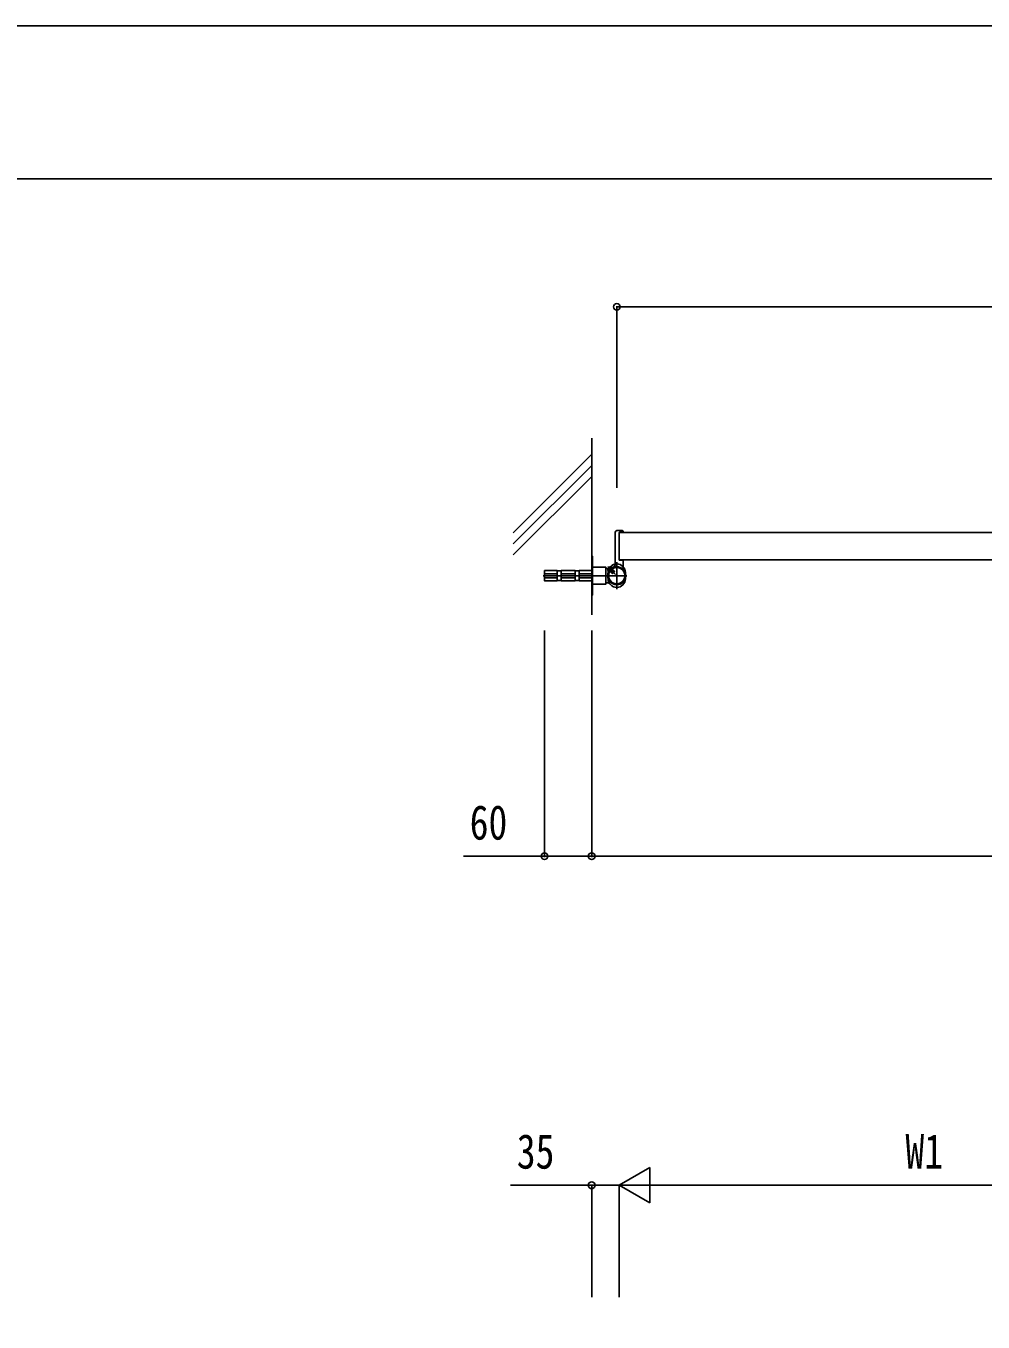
# Model space of a CAD drawing. Units: millimetres, scale not verified. Extents: x -4205 to 4205, y -2970 to 2970.
# Drawn here: x -1564 to -344, y 1319 to 2970 of the extents above; entities that cross this region are included whole.
import ezdxf
from ezdxf.enums import TextEntityAlignment as Align

# ---------------------------------------------------------------- set-up
doc = ezdxf.new("R2010")
doc.units = ezdxf.units.MM
doc.header["$LTSCALE"] = 10
for name, color, linetype in [('0-4_YKK_A1', 4, 'Continuous'), ('0-5_YKK_D', 6, 'Continuous'), ('0-6_YKK_ZWAK', 7, 'Continuous'), ('0-7_YSS_K', 3, 'Continuous')]:
    doc.layers.add(name, color=color, linetype=linetype)
doc.styles.add('ＭＳ ゴシック', font='')
doc.styles.get('ＭＳ ゴシック').set_extended_font_data('MS Gothic')

msp = doc.modelspace()

# ---------------------------------------------------------------- linework, layer by layer
at = {"layer": '0-4_YKK_A1'}
for p, q in [((-812.98, 2284.49), (-812.98, 2325.05)), ((-812.98, 2284.49), (-812.98, 2325.05)), ((-810.98, 2327.05), (-803.98, 2327.05)), ((-810.98, 2327.05), (-803.98, 2327.05)), ((-807.98, 2289.55), (-807.98, 2324.55)), ((-807.98, 2289.55), (-807.98, 2324.55)), ((-807.68, 2324.85), (-803.48, 2324.85)), ((-807.68, 2324.85), (-803.48, 2324.85)), ((-802.98, 2325.35), (-802.98, 2326.05)), ((-802.98, 2325.35), (-802.98, 2326.05)), ((-822.53, 2281.1), (-812.47, 2271.04)), ((-810.98, 2286.55), (-810.98, 2252.55)), ((-810.98, 2282.55), (-810.98, 2256.55)), ((-810.98, 2282.55), (-810.98, 2256.55)), ((-807.68, 2289.25), (-803.48, 2289.25)), ((-807.68, 2289.25), (-803.48, 2289.25)), ((-802.98, 2288.75), (-802.98, 2279.71)), ((-802.98, 2288.75), (-802.98, 2279.71)), ((-904.98, 2269.55), (-797.98, 2269.55)), ((-886.98, 2276.3), (-902.98, 2276.3)), ((-886.98, 2272.1), (-902.98, 2272.1)), ((-902.98, 2267), (-886.98, 2267)), ((-886.98, 2276.3), (-886.98, 2262.8)), ((-881.98, 2275.55), (-886.98, 2275.55)), ((-886.98, 2263.55), (-881.98, 2263.55)), ((-881.98, 2276.3), (-881.98, 2262.8)), ((-863.98, 2276.3), (-881.98, 2276.3)), ((-863.98, 2272.1), (-881.98, 2272.1)), ((-881.98, 2267), (-863.98, 2267)), ((-881.98, 2262.8), (-863.98, 2262.8)), ((-863.98, 2276.3), (-863.98, 2262.8)), ((-858.98, 2275.55), (-863.98, 2275.55)), ((-863.98, 2263.55), (-858.98, 2263.55)), ((-858.98, 2262.8), (-858.98, 2276.3)), ((-842.98, 2276.3), (-858.98, 2276.3)), ((-842.98, 2272.1), (-858.98, 2272.1)), ((-858.98, 2267), (-842.98, 2267)), ((-858.98, 2262.8), (-842.98, 2262.8)), ((-824.98, 2278.55), (-822.47, 2278.55)), ((-797.98, 2269.55), (-823.98, 2269.55)), ((-797.98, 2269.55), (-823.98, 2269.55)), ((-821.98, 2273.55), (-821.98, 2265.55)), ((-819.3, 2275.97), (-820.06, 2276.73)), ((-819.7, 2275.43), (-816.28, 2272.02)), ((-815.82, 2272.49), (-819.3, 2275.97)), ((-817.4, 2277.87), (-818.16, 2278.63)), ((-813.92, 2274.39), (-817.4, 2277.87)), ((-813.46, 2274.85), (-816.87, 2278.26)), ((-816.28, 2272.02), (-813.46, 2274.85)), ((-799.98, 2273.55), (-799.98, 2265.55)), ((-824.98, 2260.55), (-822.47, 2260.55))]:
    msp.add_line(p, q, dxfattribs=at)
for points in [[(-7.98, 2324.55), (-7.98, 2289.55), (-807.98, 2289.55)], [(-7.98, 2324.55), (-807.98, 2324.55), (-807.98, 2289.55)], [(-816.87, 2278.26), (-817.7, 2279.09), (-820.53, 2276.27), (-819.7, 2275.43)], [(-819.29, 2280.83), (-818.58, 2278.78), (-818.97, 2277.53)], [(-817.7, 2279.09), (-816.64, 2280.15), (-817.9, 2280.88)], [(-902.98, 2276.3), (-902.98, 2262.8), (-886.98, 2262.8)], [(-820.53, 2276.27), (-821.59, 2275.21), (-822.31, 2276.47)], [(-822.26, 2277.86), (-820.21, 2277.15), (-818.97, 2277.53)]]:
    msp.add_lwpolyline(points, dxfattribs=at)
for points in [[(-842.98, 2294.55), (-841.98, 2294.55), (-841.98, 2244.55), (-842.98, 2244.55)], [(-841.98, 2280.55), (-841.98, 2258.55), (-824.98, 2258.55), (-824.98, 2280.55)]]:
    msp.add_lwpolyline(points, close=True, dxfattribs=at)
for radius in [11.5, 11.5, 10.35, 10.35]:
    msp.add_circle((-810.98, 2269.55), radius, dxfattribs=at)
for centre, radius, start, end in [((-810.98, 2325.05), 2, 90, 180), ((-810.98, 2325.05), 2, 90, 180), ((-807.68, 2324.55), 0.3, 90, 180), ((-807.68, 2324.55), 0.3, 90, 180), ((-803.98, 2326.05), 1, 0, 90), ((-803.98, 2326.05), 1, 0, 90), ((-803.48, 2325.35), 0.5, 270, 0), ((-803.48, 2325.35), 0.5, 270, 0), ((-810.98, 2269.55), 11.5, 115.10278, 38.01228), ((-810.98, 2269.55), 11.5, 115.10278, 38.01228), ((-822.47, 2281.55), 3, 270, 325.1501), ((-814.59, 2273.15), 9, 120.9647, 149.0353), ((-810.98, 2273.55), 11, 0, 180), ((-818.55, 2279.76), 1.3, 60, 120.9647), ((-817.98, 2284.49), 5, 295.10278, 359.99998), ((-817.98, 2284.49), 5, 295.10278, 359.99998), ((-807.68, 2289.55), 0.3, 180, 270), ((-807.68, 2289.55), 0.3, 180, 270), ((-803.48, 2288.75), 0.5, 0, 90), ((-803.48, 2288.75), 0.5, 0, 90), ((-797.98, 2279.71), 5, 180, 218.01228), ((-797.98, 2279.71), 5, 180, 218.01228), ((-821.19, 2277.12), 1.3, 149.0353, 210), ((-810.98, 2265.55), 11, 180, 0), ((-822.47, 2257.55), 3, 34.8499, 90)]:
    msp.add_arc(centre, radius, start, end, dxfattribs=at)
at = {"layer": '0-5_YKK_D'}
for p, q in [((-810.98, 2381.55), (-810.98, 2613.05)), ((-810.98, 2612.05), (801.02, 2612.05)), ((-902.98, 2199.55), (-902.98, 1911.05)), ((-842.98, 2199.55), (-842.98, 1911.05)), ((-842.98, 2199.55), (-842.98, 1911.05)), ((-842.98, 1912.05), (833.02, 1912.05)), ((-807.98, 1492.84), (-769.01, 1515.34)), ((-769.01, 1470.34), (-769.01, 1515.34)), ((-842.98, 1350.39), (-842.98, 1493.84)), ((-807.98, 1350.39), (-807.98, 1493.84)), ((-807.98, 1350.39), (-807.98, 1493.84)), ((-807.98, 1492.84), (-769.01, 1470.34)), ((-807.98, 1492.84), (-730.04, 1492.84)), ((-52.98, 1492.84), (-762.98, 1492.84))]:
    msp.add_line(p, q, dxfattribs=at)
for points in [[(-842.98, 1912.05), (-902.98, 1912.05), (-1006.38, 1912.05)], [(-807.98, 1492.84), (-842.98, 1492.84), (-946.38, 1492.84)]]:
    msp.add_lwpolyline(points, dxfattribs=at)
for centre in [(-810.98, 2612.05), (-902.98, 1912.05), (-842.98, 1912.05), (-842.98, 1912.05), (-842.98, 1492.84)]:
    msp.add_circle(centre, 4.25, dxfattribs=at)
at = {"layer": '0-6_YKK_ZWAK'}
msp.add_line((3895.02, 2775), (-3904.98, 2775), dxfattribs=at)
msp.add_lwpolyline([(-4205, -2970), (4205, -2970), (4205, 2970), (-4205, 2970)], close=True, dxfattribs=at)
at = {"layer": '0-7_YSS_K'}
for p, q in [((-842.98, 2219.55), (-842.98, 2444.55)), ((-942.98, 2324.21), (-842.98, 2424.21)), ((-942.98, 2310.07), (-842.98, 2410.07)), ((-942.98, 2295.92), (-842.98, 2395.92))]:
    msp.add_line(p, q, dxfattribs=at)

# ---------------------------------------------------------------- texts
at = {"layer": '0-5_YKK_D', "style": 'ＭＳ ゴシック', "width": 0.8}
for s, p in [('60', (-998.38, 1920.05)), ('35', (-938.38, 1500.84)), ('W1', (-443.18, 1500.84))]:
    msp.add_text(s, height=43.99, dxfattribs=at).set_placement(p, align=Align.BOTTOM_LEFT)

doc.saveas('drawing.dxf')
